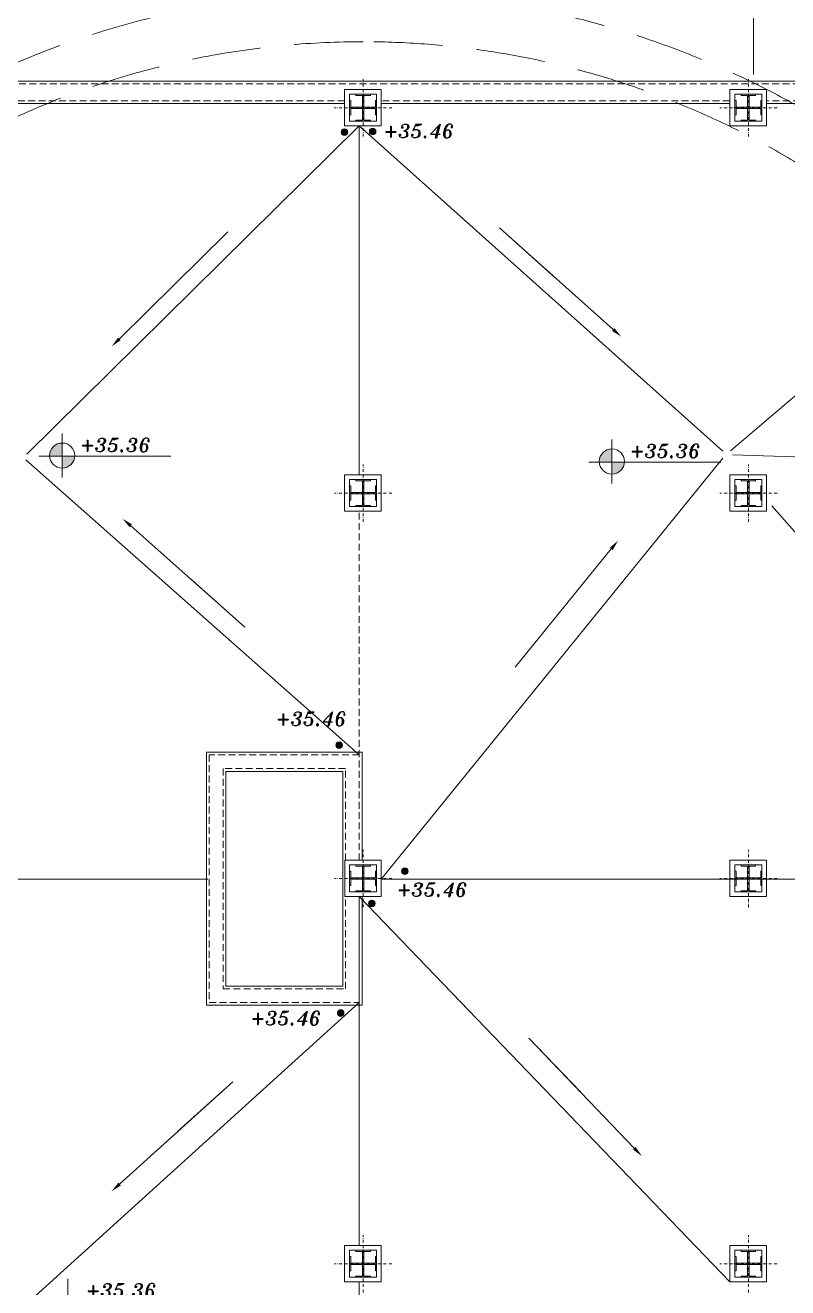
# Model space of a CAD drawing. Header units: inches. Extents: x 561507 to 585362, y 122100 to 138759.
# Drawn here: x 579823 to 581209, y 129706 to 132000 of the extents above; entities that cross this region are included whole.
import ezdxf

# ---------------------------------------------------------------- set-up
doc = ezdxf.new("R2010")
doc.units = ezdxf.units.IN
doc.header["$MEASUREMENT"] = 0
doc.linetypes.add('DASHDOT2', pattern=[0.5, 0.25, -0.125, 0, -0.125])
doc.linetypes.add('HIDDEN', pattern=[0.375, 0.25, -0.125])
doc.layers.add('BLOCK', color=250, linetype='Continuous', lineweight=5)
doc.styles.add('ITALICT', font='italict', dxfattribs={"height": 22.5})

msp = doc.modelspace()

# ---------------------------------------------------------------- hatches: boundary and pattern name
at = {"layer": 'BLOCK', "ltscale": 20}
h = msp.add_hatch(color=256, dxfattribs=at)
h.dxf.hatch_style = 1
edge = h.paths.add_edge_path()
edge.add_arc((580403.2, 131805.6), 6, 0, 360)
h = msp.add_hatch(color=256, dxfattribs=at)
h.dxf.hatch_style = 1
edge = h.paths.add_edge_path()
edge.add_arc((580454.2, 131807.1), 6, 0, 360)
at = {"layer": 'BLOCK', "ltscale": 8}
h = msp.add_hatch(color=256, dxfattribs=at)
h.paths.add_polyline_path([(579867.1, 131218.2, 0.01221), (579867.2, 131217), (579890, 131217), (579890, 131241, 0.414214)])
h.paths.add_polyline_path([(579890, 131217), (579890, 131195.3, 0.399981), (579912.7, 131217)])
h = msp.add_hatch(color=256, dxfattribs=at)
h.paths.add_polyline_path([(580866.1, 131207.4, 0.01221), (580866.1, 131206.2), (580888.9, 131206.2), (580888.9, 131230.2, 0.414214)])
h.paths.add_polyline_path([(580888.9, 131206.2), (580888.9, 131184.5, 0.399981), (580911.7, 131206.2)])
at = {"layer": 'BLOCK', "ltscale": 20}
h = msp.add_hatch(color=256, dxfattribs=at)
h.dxf.hatch_style = 1
edge = h.paths.add_edge_path()
edge.add_arc((580393.3, 130691.9), 6, 0, 360)
h = msp.add_hatch(color=256, dxfattribs=at)
h.dxf.hatch_style = 1
edge = h.paths.add_edge_path()
edge.add_arc((580512.6, 130463.1), 6, 0, 360)
h = msp.add_hatch(color=256, dxfattribs=at)
h.dxf.hatch_style = 1
edge = h.paths.add_edge_path()
edge.add_arc((580452.7, 130404.6), 6, 0, 360)
h = msp.add_hatch(color=256, dxfattribs=at)
h.dxf.hatch_style = 1
edge = h.paths.add_edge_path()
edge.add_arc((580396.1, 130205.5), 6, 0, 360)

# ---------------------------------------------------------------- linework, layer by layer
at = {"layer": 'BLOCK'}
for p, q in [((581146.4, 131910.5), (581146.4, 132668.5)), ((580469.9, 131883), (580403.2, 131883)), ((580403.2, 131883), (580403.2, 131817)), ((580469.9, 131817), (580469.9, 131883)), ((581169.9, 131883), (581103.2, 131883)), ((581103.2, 131883), (581103.2, 131817)), ((581169.9, 131817), (581169.9, 131883)), ((581849.4, 131860.3), (581104.3, 131226.8)), ((580429.9, 131817), (579826.1, 131220.7)), ((580403.2, 131817), (580469.9, 131817)), ((580429.9, 131183), (580429.9, 131817)), ((580429.9, 131817), (581090.4, 131226.4)), ((581103.2, 131817), (581169.9, 131817)), ((579824.2, 131210.6), (580429.9, 130674.5)), ((581090.4, 131213.2), (580469.6, 130448.7)), ((581839.9, 131195.7), (581107.9, 131219.5)), ((580469.9, 131183), (580403.2, 131183)), ((580403.2, 131183), (580403.2, 131117)), ((580469.9, 131117), (580469.9, 131183)), ((581169.9, 131183), (581103.2, 131183)), ((581103.2, 131183), (581103.2, 131117)), ((581169.9, 131117), (581169.9, 131183)), ((580403.2, 131117), (580469.9, 131117)), ((581103.2, 131117), (581169.9, 131117)), ((581179.7, 131126.7), (581776.8, 130448.7)), ((580469.9, 130483), (580403.9, 130483)), ((580403.9, 130483), (580403.9, 130417)), ((580469.9, 130417), (580469.9, 130483)), ((581169.9, 130483), (581103.2, 130483)), ((581103.2, 130483), (581103.2, 130417)), ((581169.9, 130417), (581169.9, 130483)), ((580154.9, 130448.7), (579022.9, 130448.7)), ((581780.9, 130448.7), (580469.6, 130448.7)), ((580403.9, 130417), (580469.9, 130417)), ((581103.2, 129717), (580429.9, 130417)), ((580429.9, 130417), (580429.9, 129783)), ((581103.2, 130417), (581169.9, 130417)), ((579834.9, 129686), (580429.9, 130224.5)), ((580469.9, 129783), (580403.2, 129783)), ((580403.2, 129783), (580403.2, 129717)), ((580469.9, 129717), (580469.9, 129783)), ((581169.9, 129783), (581103.2, 129783)), ((581103.2, 129783), (581103.2, 129717)), ((581169.9, 129717), (581169.9, 129783)), ((580403.2, 129717), (580469.9, 129717)), ((580429.9, 129717), (580429.9, 129083)), ((581103.2, 129717), (581169.9, 129717))]:
    msp.add_line(p, q, dxfattribs=at)
at = {"layer": 'BLOCK', "ltscale": 50}
for p, q in [((581910.4, 131898.4), (576899.4, 131898.5)), ((580403.2, 131857.5), (579769.9, 131857.5)), ((581103.2, 131857.5), (580469.9, 131857.5)), ((581844.4, 131857.5), (581169.9, 131857.5)), ((580434.9, 130679.5), (580152.4, 130679.5)), ((580152.4, 130679.5), (580152.4, 130219.5)), ((580434.9, 130483), (580434.9, 130679.5)), ((580399.9, 130644.5), (580187.4, 130644.5)), ((580187.4, 130644.5), (580187.4, 130254.5)), ((580399.9, 130254.5), (580399.9, 130644.5)), ((580434.9, 130219.5), (580434.9, 130417)), ((580187.4, 130254.5), (580399.9, 130254.5)), ((580152.4, 130219.5), (580434.9, 130219.5))]:
    msp.add_line(p, q, dxfattribs=at)
at = {"layer": 'BLOCK', "linetype": 'DASHDOT2', "ltscale": 20}
for p, q in [((580436.9, 131797.8), (580436.9, 131902.1)), ((581136.9, 131797.8), (581136.9, 131902.1)), ((580489.1, 131850), (580384.8, 131850)), ((581189.1, 131850), (581084.8, 131850)), ((580436.9, 131097.8), (580436.9, 131202.1)), ((581136.9, 131097.8), (581136.9, 131202.1)), ((580489.1, 131150), (580384.8, 131150)), ((581189.1, 131150), (581084.8, 131150)), ((580436.9, 130397.8), (580436.9, 130502.1)), ((581136.9, 130397.8), (581136.9, 130502.1)), ((580489.1, 130450), (580384.8, 130450)), ((581189.1, 130450), (581084.8, 130450)), ((580436.9, 129697.8), (580436.9, 129802.1)), ((581136.9, 129697.8), (581136.9, 129802.1)), ((580489.1, 129750), (580384.8, 129750)), ((581189.1, 129750), (581084.8, 129750))]:
    msp.add_line(p, q, dxfattribs=at)
at = {"layer": 'BLOCK', "linetype": 'HIDDEN', "ltscale": 50}
for p, q in [((581905.4, 131893.4), (576899.4, 131893.5)), ((580403.2, 131862.5), (579769.9, 131862.5)), ((581103.2, 131862.5), (580469.9, 131862.5)), ((581849.4, 131862.5), (581169.9, 131862.5)), ((580429.9, 130483), (580429.9, 131117)), ((580429.9, 130674.5), (580157.4, 130674.5)), ((580157.4, 130674.5), (580157.4, 130224.5)), ((580182.4, 130649.5), (580182.4, 130249.5)), ((580404.9, 130649.5), (580182.4, 130649.5)), ((580404.9, 130483), (580404.9, 130649.5)), ((580404.9, 130249.5), (580404.9, 130417)), ((580182.4, 130249.5), (580404.9, 130249.5)), ((580157.4, 130224.5), (580429.9, 130224.5))]:
    msp.add_line(p, q, dxfattribs=at)
at = {"layer": 'BLOCK', "linetype": 'ByBlock'}
for p, q in [((580423.9, 131874.5), (580423.9, 131872.4)), ((580450, 131874.5), (580450, 131872.4)), ((581123.9, 131874.5), (581123.9, 131872.4)), ((581150, 131874.5), (581150, 131872.4)), ((580412.4, 131863), (580414.5, 131863)), ((580414.5, 131863), (580414.5, 131851.3)), ((580435.6, 131851.3), (580414.5, 131851.3)), ((580435.4, 131872.4), (580423.9, 131872.4)), ((580435.6, 131872.2), (580435.6, 131827.5)), ((580438.2, 131872.2), (580438.2, 131827.5)), ((580459.3, 131851.3), (580438.2, 131851.3)), ((580450, 131872.4), (580438.4, 131872.4)), ((580459.3, 131863), (580459.3, 131851.3)), ((580461.4, 131863), (580459.3, 131863)), ((581112.4, 131863), (581114.5, 131863)), ((581114.5, 131863), (581114.5, 131851.3)), ((581135.6, 131851.3), (581114.5, 131851.3)), ((581135.4, 131872.4), (581123.9, 131872.4)), ((581135.6, 131872.2), (581135.6, 131827.5)), ((581138.2, 131872.2), (581138.2, 131827.5)), ((581159.3, 131851.3), (581138.2, 131851.3)), ((581150, 131872.4), (581138.4, 131872.4)), ((581159.3, 131863), (581159.3, 131851.3)), ((581161.4, 131863), (581159.3, 131863)), ((580412.4, 131836.9), (580414.5, 131836.9)), ((580414.5, 131848.7), (580414.5, 131836.9)), ((580435.6, 131848.7), (580414.5, 131848.7)), ((580435.4, 131827.5), (580423.9, 131827.5)), ((580423.9, 131825.5), (580423.9, 131827.5)), ((580459.3, 131848.7), (580438.2, 131848.7)), ((580450, 131827.5), (580438.4, 131827.5)), ((580450, 131825.5), (580450, 131827.5)), ((580459.3, 131848.7), (580459.3, 131836.9)), ((580461.4, 131836.9), (580459.3, 131836.9)), ((581112.4, 131836.9), (581114.5, 131836.9)), ((581114.5, 131848.7), (581114.5, 131836.9)), ((581135.6, 131848.7), (581114.5, 131848.7)), ((581135.4, 131827.5), (581123.9, 131827.5)), ((581123.9, 131825.5), (581123.9, 131827.5)), ((581159.3, 131848.7), (581138.2, 131848.7)), ((581150, 131827.5), (581138.4, 131827.5)), ((581150, 131825.5), (581150, 131827.5)), ((581159.3, 131848.7), (581159.3, 131836.9)), ((581161.4, 131836.9), (581159.3, 131836.9)), ((580412.4, 131163), (580414.5, 131163)), ((580414.5, 131163), (580414.5, 131151.3)), ((580423.9, 131174.5), (580423.9, 131172.4)), ((580435.4, 131172.4), (580423.9, 131172.4)), ((580435.6, 131172.2), (580435.6, 131127.5)), ((580438.2, 131172.2), (580438.2, 131127.5)), ((580450, 131172.4), (580438.4, 131172.4)), ((580450, 131174.5), (580450, 131172.4)), ((580459.3, 131163), (580459.3, 131151.3)), ((580461.4, 131163), (580459.3, 131163)), ((581112.4, 131163), (581114.5, 131163)), ((581114.5, 131163), (581114.5, 131151.3)), ((581123.9, 131174.5), (581123.9, 131172.4)), ((581135.4, 131172.4), (581123.9, 131172.4)), ((581135.6, 131172.2), (581135.6, 131127.5)), ((581138.2, 131172.2), (581138.2, 131127.5)), ((581150, 131172.4), (581138.4, 131172.4)), ((581150, 131174.5), (581150, 131172.4)), ((581159.3, 131163), (581159.3, 131151.3)), ((581161.4, 131163), (581159.3, 131163)), ((580435.6, 131151.3), (580414.5, 131151.3)), ((580414.5, 131148.7), (580414.5, 131136.9)), ((580435.6, 131148.7), (580414.5, 131148.7)), ((580459.3, 131151.3), (580438.2, 131151.3)), ((580459.3, 131148.7), (580438.2, 131148.7)), ((580459.3, 131148.7), (580459.3, 131136.9)), ((581135.6, 131151.3), (581114.5, 131151.3)), ((581114.5, 131148.7), (581114.5, 131136.9)), ((581135.6, 131148.7), (581114.5, 131148.7)), ((581159.3, 131151.3), (581138.2, 131151.3)), ((581159.3, 131148.7), (581138.2, 131148.7)), ((581159.3, 131148.7), (581159.3, 131136.9)), ((580412.4, 131136.9), (580414.5, 131136.9)), ((580435.4, 131127.5), (580423.9, 131127.5)), ((580423.9, 131125.5), (580423.9, 131127.5)), ((580450, 131127.5), (580438.4, 131127.5)), ((580450, 131125.5), (580450, 131127.5)), ((580461.4, 131136.9), (580459.3, 131136.9)), ((581112.4, 131136.9), (581114.5, 131136.9)), ((581135.4, 131127.5), (581123.9, 131127.5)), ((581123.9, 131125.5), (581123.9, 131127.5)), ((581150, 131127.5), (581138.4, 131127.5)), ((581150, 131125.5), (581150, 131127.5)), ((581161.4, 131136.9), (581159.3, 131136.9)), ((580423.9, 130474.5), (580423.9, 130472.4)), ((580450, 130474.5), (580450, 130472.4)), ((581123.9, 130474.5), (581123.9, 130472.4)), ((581150, 130474.5), (581150, 130472.4)), ((580412.4, 130463), (580414.5, 130463)), ((580414.5, 130463), (580414.5, 130451.3)), ((580435.6, 130451.3), (580414.5, 130451.3)), ((580435.4, 130472.4), (580423.9, 130472.4)), ((580435.6, 130472.2), (580435.6, 130427.5)), ((580438.2, 130472.2), (580438.2, 130427.5)), ((580459.3, 130451.3), (580438.2, 130451.3)), ((580450, 130472.4), (580438.4, 130472.4)), ((580459.3, 130463), (580459.3, 130451.3)), ((580461.4, 130463), (580459.3, 130463)), ((581112.4, 130463), (581114.5, 130463)), ((581114.5, 130463), (581114.5, 130451.3)), ((581135.6, 130451.3), (581114.5, 130451.3)), ((581135.4, 130472.4), (581123.9, 130472.4)), ((581135.6, 130472.2), (581135.6, 130427.5)), ((581138.2, 130472.2), (581138.2, 130427.5)), ((581159.3, 130451.3), (581138.2, 130451.3)), ((581150, 130472.4), (581138.4, 130472.4)), ((581159.3, 130463), (581159.3, 130451.3)), ((581161.4, 130463), (581159.3, 130463)), ((580412.4, 130436.9), (580414.5, 130436.9)), ((580414.5, 130448.7), (580414.5, 130436.9)), ((580435.6, 130448.7), (580414.5, 130448.7)), ((580459.3, 130448.7), (580438.2, 130448.7)), ((580459.3, 130448.7), (580459.3, 130436.9)), ((580461.4, 130436.9), (580459.3, 130436.9)), ((581112.4, 130436.9), (581114.5, 130436.9)), ((581114.5, 130448.7), (581114.5, 130436.9)), ((581135.6, 130448.7), (581114.5, 130448.7)), ((581159.3, 130448.7), (581138.2, 130448.7)), ((581159.3, 130448.7), (581159.3, 130436.9)), ((581161.4, 130436.9), (581159.3, 130436.9)), ((580435.4, 130427.5), (580423.9, 130427.5)), ((580423.9, 130425.5), (580423.9, 130427.5)), ((580450, 130427.5), (580438.4, 130427.5)), ((580450, 130425.5), (580450, 130427.5)), ((581135.4, 130427.5), (581123.9, 130427.5)), ((581123.9, 130425.5), (581123.9, 130427.5)), ((581150, 130427.5), (581138.4, 130427.5)), ((581150, 130425.5), (581150, 130427.5)), ((580412.4, 129763), (580414.5, 129763)), ((580414.5, 129763), (580414.5, 129751.3)), ((580423.9, 129774.5), (580423.9, 129772.4)), ((580435.4, 129772.4), (580423.9, 129772.4)), ((580435.6, 129772.2), (580435.6, 129727.5)), ((580438.2, 129772.2), (580438.2, 129727.5)), ((580450, 129772.4), (580438.4, 129772.4)), ((580450, 129774.5), (580450, 129772.4)), ((580459.3, 129763), (580459.3, 129751.3)), ((580461.4, 129763), (580459.3, 129763)), ((581112.4, 129763), (581114.5, 129763)), ((581114.5, 129763), (581114.5, 129751.3)), ((581123.9, 129774.5), (581123.9, 129772.4)), ((581135.4, 129772.4), (581123.9, 129772.4)), ((581135.6, 129772.2), (581135.6, 129727.5)), ((581138.2, 129772.2), (581138.2, 129727.5)), ((581150, 129772.4), (581138.4, 129772.4)), ((581150, 129774.5), (581150, 129772.4)), ((581159.3, 129763), (581159.3, 129751.3)), ((581161.4, 129763), (581159.3, 129763)), ((580435.6, 129751.3), (580414.5, 129751.3)), ((580414.5, 129748.7), (580414.5, 129736.9)), ((580435.6, 129748.7), (580414.5, 129748.7)), ((580459.3, 129751.3), (580438.2, 129751.3)), ((580459.3, 129748.7), (580438.2, 129748.7)), ((580459.3, 129748.7), (580459.3, 129736.9)), ((581135.6, 129751.3), (581114.5, 129751.3)), ((581114.5, 129748.7), (581114.5, 129736.9)), ((581135.6, 129748.7), (581114.5, 129748.7)), ((581159.3, 129751.3), (581138.2, 129751.3)), ((581159.3, 129748.7), (581138.2, 129748.7)), ((581159.3, 129748.7), (581159.3, 129736.9)), ((580412.4, 129736.9), (580414.5, 129736.9)), ((580435.4, 129727.5), (580423.9, 129727.5)), ((580423.9, 129725.5), (580423.9, 129727.5)), ((580450, 129727.5), (580438.4, 129727.5)), ((580450, 129725.5), (580450, 129727.5)), ((580461.4, 129736.9), (580459.3, 129736.9)), ((581112.4, 129736.9), (581114.5, 129736.9)), ((581135.4, 129727.5), (581123.9, 129727.5)), ((581123.9, 129725.5), (581123.9, 129727.5)), ((581150, 129727.5), (581138.4, 129727.5)), ((581150, 129725.5), (581150, 129727.5)), ((581161.4, 129736.9), (581159.3, 129736.9))]:
    msp.add_line(p, q, dxfattribs=at)
at = {"layer": 'BLOCK', "ltscale": 8}
for p, q in [((579890, 131258.4), (579890, 131178.4)), ((580888.9, 131247.6), (580888.9, 131167.6)), ((579847.8, 131217), (580087.7, 131217)), ((580846.8, 131206.2), (581086.6, 131206.2)), ((579900.2, 129722.4), (579900.2, 129642.5))]:
    msp.add_line(p, q, dxfattribs=at)
at = {"layer": 'BLOCK'}
for points in [[(580461.4, 131874.5), (580412.4, 131874.5), (580412.4, 131825.5), (580461.4, 131825.5)], [(581161.4, 131874.5), (581112.4, 131874.5), (581112.4, 131825.5), (581161.4, 131825.5)], [(580461.4, 131174.5), (580412.4, 131174.5), (580412.4, 131125.5), (580461.4, 131125.5)], [(581161.4, 131174.5), (581112.4, 131174.5), (581112.4, 131125.5), (581161.4, 131125.5)], [(580461.4, 130474.5), (580412.4, 130474.5), (580412.4, 130425.5), (580461.4, 130425.5)], [(581161.4, 130474.5), (581112.4, 130474.5), (581112.4, 130425.5), (581161.4, 130425.5)], [(580461.4, 129774.5), (580412.4, 129774.5), (580412.4, 129725.5), (580461.4, 129725.5)], [(581161.4, 129774.5), (581112.4, 129774.5), (581112.4, 129725.5), (581161.4, 129725.5)]]:
    msp.add_lwpolyline(points, close=True, dxfattribs=at)
for points in [[(579994, 131430.3), (580191.1, 131624.9)], [(580891.3, 131447.2), (580684.8, 131631.9), (580785.5, 131541.9)], [(580014.8, 131090.4), (580222.2, 130906.7), (580121.1, 130996.3)], [(580887.8, 131048.6), (580713.1, 130833.5)], [(580929.7, 129959.9), (580738.2, 130160.1), (580831.6, 130062.4)], [(579994.4, 129894.8), (580199.9, 130080.7), (580099.7, 129990.1)]]:
    msp.add_lwpolyline(points, dxfattribs=at)
at = {"layer": 'BLOCK', "ltscale": 20}
for centre in [(580403.2, 131805.6), (580454.2, 131807.1), (580393.3, 130691.9), (580512.6, 130463.1), (580452.7, 130404.6), (580396.1, 130205.5)]:
    msp.add_circle(centre, 6, dxfattribs=at)
at = {"layer": 'BLOCK', "ltscale": 8}
for centre in [(579890, 131218.2), (580888.9, 131207.4)]:
    msp.add_circle(centre, 22.8, dxfattribs=at)
at = {"layer": 'BLOCK', "linetype": 'HIDDEN', "ltscale": 500}
for radius, start, end in [(1610, 90, 332.4966), (1610, 27.5034, 90), (1520, 90, 331.9935), (1520, 28.0065, 90)]:
    msp.add_arc((580436.9, 130450), radius, start, end, dxfattribs=at)
at = {"layer": 'BLOCK', "linetype": 'ByBlock'}
for centre, radius, start, end in [((580435.4, 131872.2), 0.209, 0, 90), ((580438.4, 131872.2), 0.209, 90, 180), ((581135.4, 131872.2), 0.209, 0, 90), ((581138.4, 131872.2), 0.209, 90, 180), ((580435.5, 131827.6), 0.125, 196.7449, 315.1826), ((580438.3, 131827.6), 0.125, 224.8174, 343.2551), ((581135.5, 131827.6), 0.125, 196.7449, 315.1826), ((581138.3, 131827.6), 0.125, 224.8174, 343.2551), ((580435.4, 131172.2), 0.209, 0, 90), ((580438.4, 131172.2), 0.209, 90, 180), ((581135.4, 131172.2), 0.209, 0, 90), ((581138.4, 131172.2), 0.209, 90, 180), ((580435.5, 131127.6), 0.125, 196.7449, 315.1826), ((580438.3, 131127.6), 0.125, 224.8174, 343.2551), ((581135.5, 131127.6), 0.125, 196.7449, 315.1826), ((581138.3, 131127.6), 0.125, 224.8174, 343.2551), ((580435.4, 130472.2), 0.209, 0, 90), ((580438.4, 130472.2), 0.209, 90, 180), ((581135.4, 130472.2), 0.209, 0, 90), ((581138.4, 130472.2), 0.209, 90, 180), ((580435.5, 130427.6), 0.125, 196.7449, 315.1826), ((580438.3, 130427.6), 0.125, 224.8174, 343.2551), ((581135.5, 130427.6), 0.125, 196.7449, 315.1826), ((581138.3, 130427.6), 0.125, 224.8174, 343.2551), ((580435.4, 129772.2), 0.209, 0, 90), ((580438.4, 129772.2), 0.209, 90, 180), ((581135.4, 129772.2), 0.209, 0, 90), ((581138.4, 129772.2), 0.209, 90, 180), ((580435.5, 129727.6), 0.125, 196.7449, 315.1826), ((580438.3, 129727.6), 0.125, 224.8174, 343.2551), ((581135.5, 129727.6), 0.125, 196.7449, 315.1826), ((581138.3, 129727.6), 0.125, 224.8174, 343.2551)]:
    msp.add_arc(centre, radius, start, end, dxfattribs=at)
at = {"layer": 'BLOCK'}
for points in [[(580893.5, 131449.7), (580906.2, 131433.9), (580889.1, 131444.8)], [(579996.3, 131427.9), (579979.8, 131416.2), (579991.7, 131432.6)], [(580012.6, 131087.9), (579999.8, 131103.6), (580017, 131092.9)], [(580885.2, 131050.7), (580900.4, 131064.1), (580890.4, 131046.5)], [(580932.1, 129962.2), (580943.5, 129945.4), (580927.3, 129957.6)], [(579996.7, 129892.4), (579979.6, 129881.4), (579992.2, 129897.3)]]:
    msp.add_solid(points, dxfattribs=at)

# ---------------------------------------------------------------- texts
at = {"layer": 'BLOCK', "ltscale": 8, "style": 'ITALICT'}
for s, p in [('+35.46', (580473.8, 131795.1)), ('+35.36', (579922.5, 131224.9)), ('+35.36', (580921.5, 131214.1)), ('+35.46', (580278.4, 130727.4)), ('+35.46', (580497.9, 130417.3)), ('+35.46', (580232.1, 130183.6)), ('+35.36', (579932.8, 129689))]:
    msp.add_text(s, height=25, dxfattribs=at).set_placement(p)

doc.saveas('drawing.dxf')
